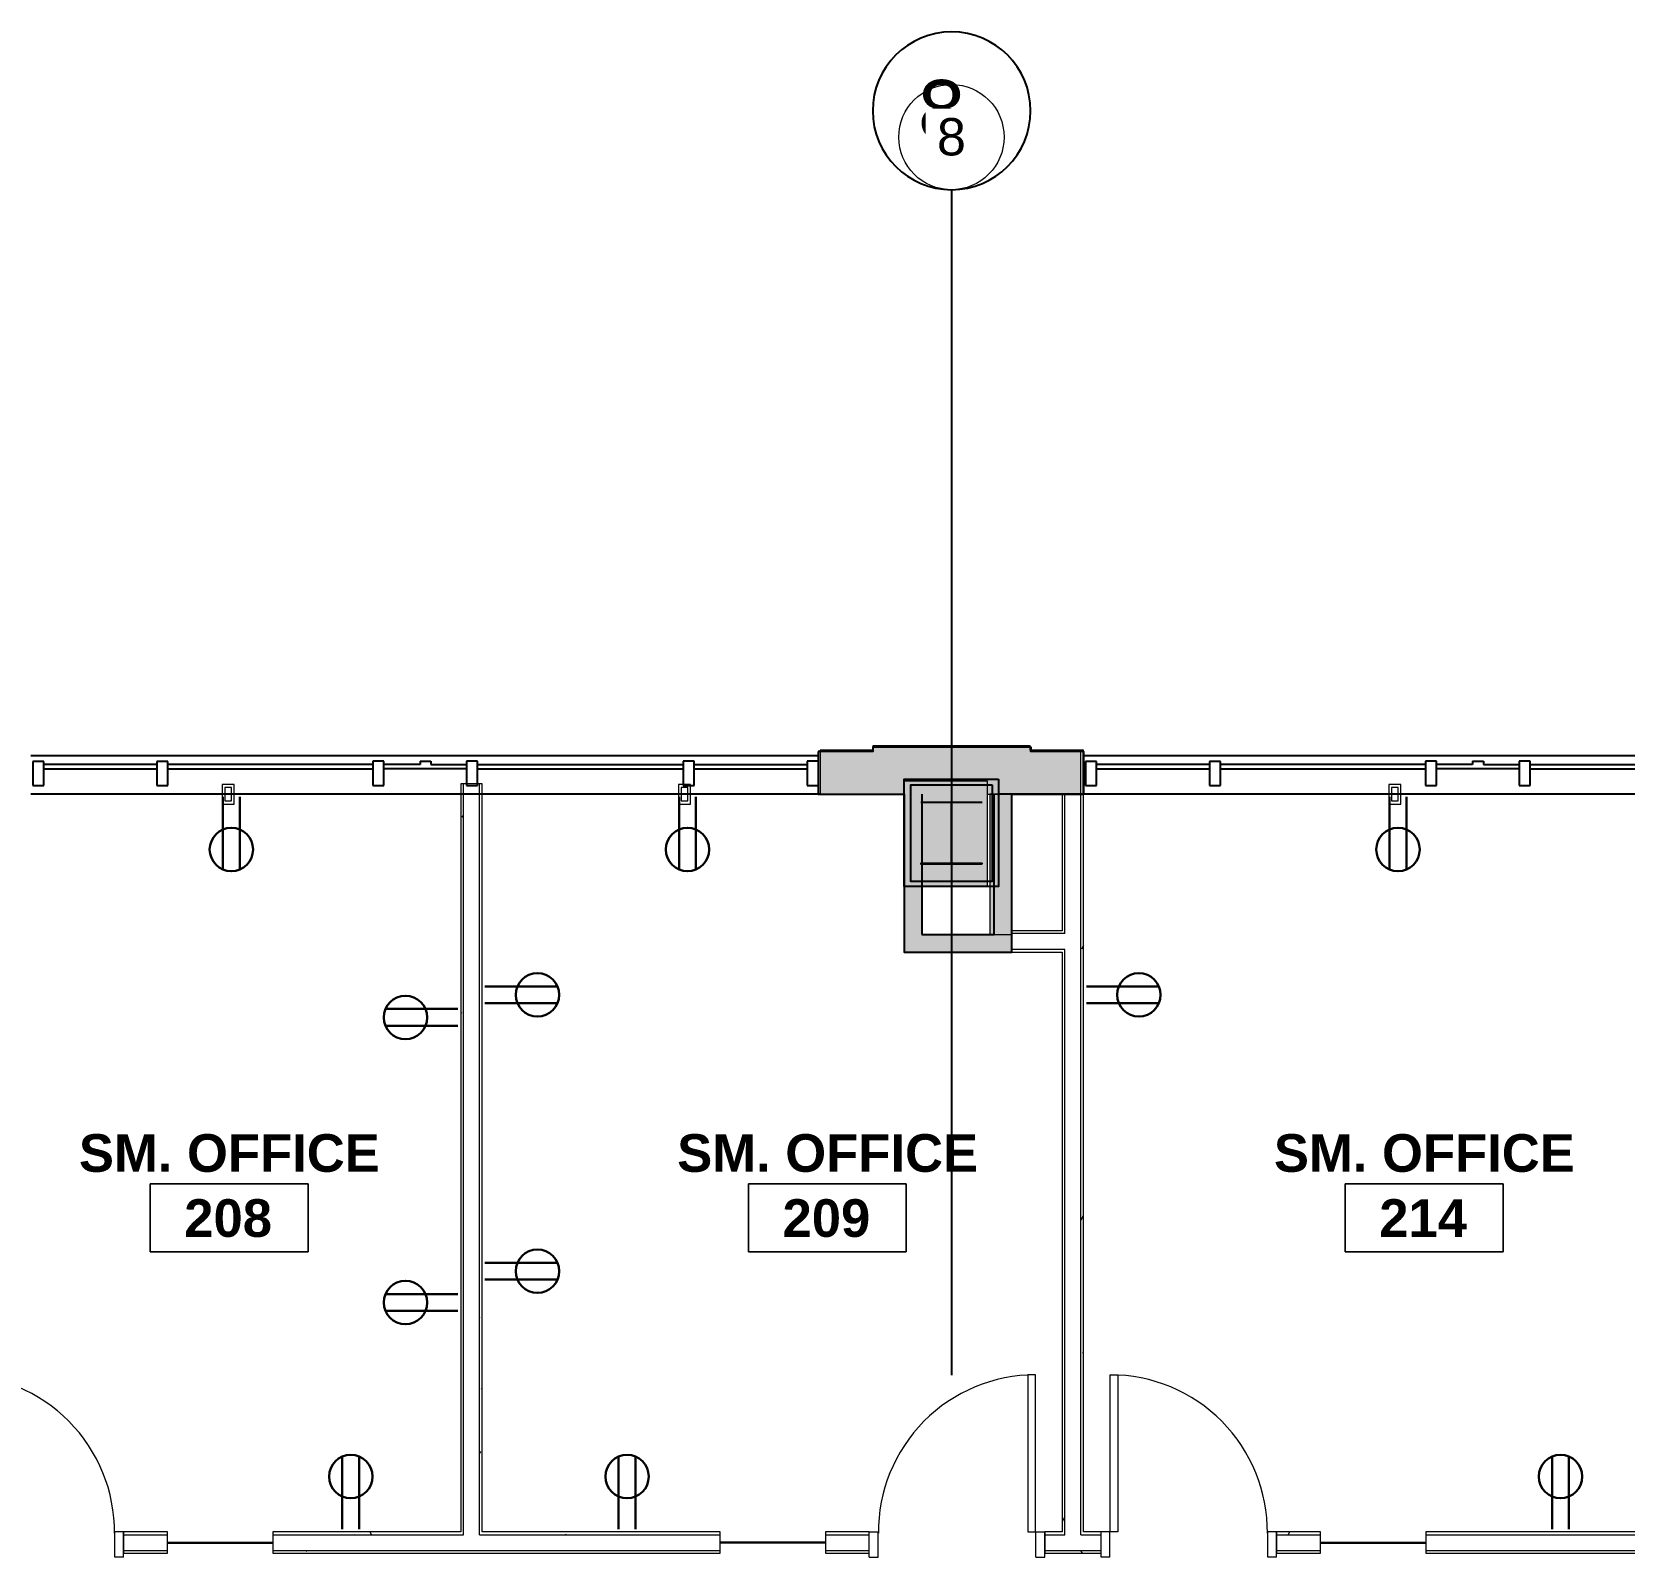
# Model space of a CAD drawing. Header units: inches. Extents: x 25273 to 28081, y 11840 to 13753.
# Drawn here: x 27092.1 to 27455.1, y 13355.2 to 13702.9 of the extents above; entities that cross this region are included whole.
import ezdxf
from ezdxf.xclip import XClip

# ---------------------------------------------------------------- set-up
doc = ezdxf.new("R2010")
doc.units = ezdxf.units.IN
doc.header["$MEASUREMENT"] = 0
doc.header["$XCLIPFRAME"] = 2
for name, pattern in [('L1$0$Plaza America BA02$0$CENTER2', [1.125, 0.75, -0.125, 0.125, -0.125]), ('L1$0$Plaza America BA02$0$DASHDOT', [1, 0.5, -0.25, 0, -0.25]), ('L1$0$SAG 02ATL Ste230PHII$0$CENTER2', [1.125, 0.75, -0.125, 0.125, -0.125]), ('X1$0$Grid Line 1_2_', [0.875, 0.5, -0.125, 0.125, -0.125])]:
    doc.linetypes.add(name, pattern=pattern)
for name, color, linetype in [('L1$0$A-Cols-Extr', 3, 'Continuous'), ('L1$0$A-Glaz', 92, 'Continuous'), ('L1$0$A-Wall-Extr', 7, 'Continuous'), ('L1$0$Plaza America BA02$0$14', 5, 'L1$0$Plaza America BA02$0$DASHDOT'), ('L1$0$Plaza America BA02$0$A-Column grid', 252, 'L1$0$Plaza America BA02$0$CENTER2'), ('L1$0$SAG 02ATL Ste230PHII$0$A-Column grid', 252, 'L1$0$SAG 02ATL Ste230PHII$0$CENTER2')]:
    doc.layers.add(name, color=color, linetype=linetype)
for name, color, linetype, lineweight in [('X1$0$A-ANNO-NOTE', 131, 'Continuous', 30), ('X1$0$A-AREA-IDEN', 2, 'Continuous', 9), ('X1$0$A-DOOR', 31, 'Continuous', 13), ('X1$0$A-DOOR-FRAM', 31, 'Continuous', 20), ('X1$0$A-GLAZ', 151, 'Continuous', 13), ('X1$0$A-WALL', 113, 'Continuous', 13), ('X1$0$A-WALL-PATT', 111, 'Continuous', 13), ('X1$0$E-ELEC-FIXT', 91, 'Continuous', 9), ('X1$0$I-WALL', 2, 'Continuous', 13), ('X1$0$Plaza America_Tower 1_2nd Floor -REVIT_dwg', 8, 'Continuous', 9), ('X1$0$S-COLS', 52, 'Continuous', 13), ('X1$0$S-GRID', 1, 'Continuous', 9), ('X1$0$S-GRID-IDEN', 1, 'Continuous', 9)]:
    doc.layers.add(name, color=color, linetype=linetype, lineweight=lineweight)
doc.styles.add('L1$0$Plaza America BA02$0$MONOTXT', font='MONOTXT', dxfattribs={"height": 0.2})
doc.styles.add('X1$0$Swis721 Lt BT', font='swissl.ttf', dxfattribs={"height": 8.514638})
doc.styles.add('X1$0$Swis721 Lt BT_B', font='', dxfattribs={"height": 8.583975})
doc.styles.get('X1$0$Swis721 Lt BT_B').set_extended_font_data('Swis721 Lt BT', bold=True)
pattern_1 = [(0, (0, 0), (30.72, 7.68), [1.267, -21.773, 1.267, -21.773, -122.88]), (0, (0, 0), (30.72, 7.68), [-46.08, 1.267, -44.813, 1.267, -21.773, -53.76]), (0, (0, 0), (30.72, 7.68), [-115.2, 1.267, -14.093, 1.267, -37.133]), (120, (11.52, 3.84), (-22.0110751, 22.7643004), [1.267, -21.773, 1.267, -21.773, -122.88]), (120, (11.52, 3.84), (-22.0110751, 22.7643004), [-46.08, 1.267, -44.813, 1.267, -21.773, -53.76]), (120, (11.52, 3.84), (-22.0110751, 22.7643004), [-115.2, 1.267, -14.093, 1.267, -37.133]), (240, (15.36, 19.2), (-8.7089249, -30.4443004), [1.267, -21.773, 1.267, -21.773, -122.88]), (240, (15.36, 19.2), (-8.7089249, -30.4443004), [-46.08, 1.267, -44.813, 1.267, -21.773, -53.76]), (240, (15.36, 19.2), (-8.7089249, -30.4443004), [-115.2, 1.267, -14.093, 1.267, -37.133])]

# ---------------------------------------------------------------- blocks, each defined once
blk = doc.blocks.new('L1')
at = {"layer": 'L1$0$A-Cols-Extr'}
for points in [[(27312.47, 13532.61), (27312.47, 13508.11), (27290.99, 13508.11), (27290.99, 13532.61)], [(27310.98, 13531.26), (27310.98, 13509.26), (27292.48, 13509.26), (27292.48, 13531.26)], [(27308.73, 13513.26), (27308.73, 13513.36), (27294.73, 13513.36), (27294.73, 13513.26)]]:
    blk.add_lwpolyline(points, close=True, dxfattribs=at)
for points in [[(27308.73, 13527.26), (27294.73, 13527.26)], [(27301.73, 13513.36), (27301.73, 13527.36)]]:
    blk.add_lwpolyline(points, dxfattribs=at)
at = {"layer": 'L1$0$A-Glaz'}
for p, q in [((27331.81, 13538.91), (27331.81, 13529.16)), ((27271.31, 13537.91), (27091.81, 13537.91)), ((27092.31, 13536.62), (27092.31, 13531.12)), ((27094.81, 13536.62), (27092.31, 13536.62)), ((27094.81, 13531.12), (27094.81, 13536.62)), ((27120.56, 13535.91), (27094.81, 13535.91)), ((27120.56, 13534.85), (27094.81, 13534.85)), ((27120.56, 13536.62), (27120.56, 13531.12)), ((27123.06, 13536.62), (27120.56, 13536.62)), ((27123.06, 13531.12), (27123.06, 13536.62)), ((27169.81, 13535.91), (27123.06, 13535.91)), ((27169.81, 13534.85), (27123.06, 13534.85)), ((27169.81, 13536.66), (27169.81, 13531.16)), ((27172.31, 13536.66), (27169.81, 13536.66)), ((27172.31, 13531.16), (27172.31, 13536.66)), ((27180.56, 13535.91), (27172.31, 13535.91)), ((27191.18, 13534.91), (27172.31, 13534.91)), ((27180.56, 13536.66), (27183.06, 13536.66)), ((27180.56, 13536.66), (27180.56, 13535.91)), ((27183.06, 13536.66), (27183.06, 13535.91)), ((27183.06, 13535.91), (27191.18, 13535.91)), ((27191.18, 13536.66), (27191.18, 13531.16)), ((27193.68, 13536.66), (27191.18, 13536.66)), ((27193.68, 13531.16), (27193.68, 13536.66)), ((27193.68, 13535.91), (27240.56, 13535.91)), ((27193.68, 13534.91), (27240.56, 13534.91)), ((27240.56, 13536.66), (27240.56, 13531.16)), ((27243.06, 13536.66), (27240.56, 13536.66)), ((27243.06, 13531.16), (27243.06, 13536.66)), ((27243.06, 13535.91), (27268.81, 13535.91)), ((27243.06, 13534.91), (27268.81, 13534.91)), ((27271.31, 13536.66), (27268.81, 13536.66)), ((27268.81, 13536.66), (27268.81, 13531.16)), ((27511.81, 13537.91), (27331.81, 13537.91)), ((27334.81, 13536.62), (27332.31, 13536.62)), ((27332.31, 13536.62), (27332.31, 13531.12)), ((27334.81, 13531.12), (27334.81, 13536.62)), ((27360.56, 13535.91), (27334.81, 13535.91)), ((27360.56, 13534.85), (27334.81, 13534.85)), ((27363.06, 13536.62), (27360.56, 13536.62)), ((27360.56, 13536.62), (27360.56, 13531.12)), ((27363.06, 13531.12), (27363.06, 13536.62)), ((27409.81, 13535.91), (27363.06, 13535.91)), ((27409.81, 13534.85), (27363.06, 13534.85)), ((27412.31, 13536.66), (27409.81, 13536.66)), ((27409.81, 13536.66), (27409.81, 13531.16)), ((27412.31, 13531.16), (27412.31, 13536.66)), ((27420.56, 13535.91), (27412.31, 13535.91)), ((27431.18, 13534.91), (27412.31, 13534.91)), ((27420.56, 13536.66), (27420.56, 13535.91)), ((27420.56, 13536.66), (27423.06, 13536.66)), ((27423.06, 13536.66), (27423.06, 13535.91)), ((27423.06, 13535.91), (27431.18, 13535.91)), ((27433.68, 13536.66), (27431.18, 13536.66)), ((27431.18, 13536.66), (27431.18, 13531.16)), ((27433.68, 13531.16), (27433.68, 13536.66)), ((27433.68, 13535.91), (27480.56, 13535.91)), ((27433.68, 13534.91), (27480.56, 13534.91)), ((27169.81, 13534.66), (27169.81, 13534.66)), ((27169.81, 13531.16), (27172.31, 13531.16)), ((27172.31, 13534.66), (27172.31, 13534.66)), ((27191.18, 13531.16), (27193.68, 13531.16)), ((27240.56, 13531.16), (27243.06, 13531.16)), ((27268.81, 13531.16), (27271.31, 13531.16)), ((27409.81, 13534.66), (27409.81, 13534.66)), ((27409.81, 13531.16), (27412.31, 13531.16)), ((27412.31, 13534.66), (27412.31, 13534.66)), ((27431.18, 13531.16), (27433.68, 13531.16)), ((27271.81, 13529.16), (27091.81, 13529.16)), ((27092.31, 13531.12), (27094.81, 13531.12)), ((27120.56, 13531.12), (27123.06, 13531.12)), ((27511.81, 13529.16), (27331.81, 13529.16)), ((27332.31, 13531.12), (27334.81, 13531.12)), ((27360.56, 13531.12), (27363.06, 13531.12))]:
    blk.add_line(p, q, dxfattribs=at)
at = {"layer": 'L1$0$A-Wall-Extr'}
for p, q in [((27271.31, 13538.91), (27271.31, 13529.16)), ((27283.81, 13538.91), (27271.81, 13538.91)), ((27283.81, 13539.91), (27283.81, 13538.91)), ((27319.81, 13539.91), (27283.81, 13539.91)), ((27319.81, 13539.91), (27319.81, 13538.91)), ((27319.81, 13539.91), (27319.81, 13539.91)), ((27331.81, 13538.91), (27319.81, 13538.91)), ((27271.81, 13529.16), (27290.99, 13529.16)), ((27290.99, 13529.16), (27290.99, 13493.16)), ((27290.99, 13529.16), (27290.99, 13493.16)), ((27294.99, 13529.16), (27294.99, 13497.16)), ((27294.99, 13529.16), (27294.99, 13497.16)), ((27311.49, 13497.16), (27311.49, 13529.16)), ((27311.49, 13497.16), (27311.49, 13529.16)), ((27331.81, 13529.16), (27312.47, 13529.16)), ((27315.49, 13493.16), (27315.49, 13529.16)), ((27315.49, 13493.16), (27315.49, 13529.16)), ((27294.99, 13497.16), (27311.49, 13497.16)), ((27294.99, 13497.16), (27311.49, 13497.16)), ((27290.99, 13493.16), (27315.49, 13493.16)), ((27290.99, 13493.16), (27315.49, 13493.16))]:
    blk.add_line(p, q, dxfattribs=at)
at = {"layer": 'L1$0$A-Wall-Extr', "linetype": 'Continuous', "flags": 128}
blk.add_lwpolyline([(27271.31, 13538.91), (27271.31, 13529.16), (27290.99, 13529.16), (27290.99, 13493.16), (27315.49, 13493.16), (27315.49, 13529.16), (27331.81, 13529.16), (27331.81, 13538.91), (27319.81, 13538.91), (27319.81, 13539.91), (27283.81, 13539.91), (27283.81, 13538.91), (27271.31, 13538.91)], dxfattribs=at)
at = {"layer": 'L1$0$Plaza America BA02$0$14', "linetype": 'Continuous'}
blk.add_ellipse((27301.78, 13684.95), major_axis=(18, 0), ratio=0.99964, start_param=0, end_param=6.283175, dxfattribs=at)
at = {"layer": 'L1$0$Plaza America BA02$0$A-Column grid'}
blk.add_line((27301.73, 13666.96), (27301.73, 13396.73), dxfattribs=at)
at = {"layer": 'L1$0$SAG 02ATL Ste230PHII$0$A-Column grid', "linetype": 'Continuous'}
blk.add_line((27301.73, 13666.96), (27301.73, 13396.73), dxfattribs=at)
at = {"layer": 'L1$0$Plaza America BA02$0$14', "linetype": 'Continuous', "style": 'L1$0$Plaza America BA02$0$MONOTXT', "width": 1.000361}
blk.add_text('8', height=13.49, dxfattribs=at).set_placement((27293.66, 13678.48))
blk = doc.blocks.new('X1$0$Single Flush - OTJ_SOLIDFLUSH_ALUM-4900816-FIRST FLOOR POWER _ SIGNAL')
at = {"layer": 'X1$0$A-DOOR', "lineweight": 20}
for p, q in [((16.15625, 38.25), (16.15625, 2.4375)), ((17.90625, 38.25), (16.15625, 38.25)), ((17.90625, 2.4375), (17.90625, 38.25)), ((16.15625, 2.4375), (17.90625, 2.4375))]:
    blk.add_line(p, q, dxfattribs=at)
at = {"layer": 'X1$0$A-DOOR', "lineweight": 9}
blk.add_arc((17.90625, 2.4375), 35.8125, 90, 180.5, dxfattribs=at)
at = {"layer": 'X1$0$A-DOOR-FRAM'}
for p, q in [((-20, -3.3125), (-20, 2.4375)), ((-20, 2.4375), (-18, 2.4375)), ((-18, -3.3125), (-18, 2.4375)), ((18.000004, -3.3125), (18.000004, 2.4375)), ((18.000004, 2.4375), (20.000004, 2.4375)), ((20.000004, -3.3125), (20.000004, 2.4375)), ((-20, -3.3125), (-18, -3.3125)), ((18.000004, -3.3125), (20.000004, -3.3125))]:
    blk.add_line(p, q, dxfattribs=at)
blk = doc.blocks.new('X1$0$Single Flush - OTJ_SOLIDFLUSH_ALUM-4900275-FIRST FLOOR POWER _ SIGNAL')
at = {"layer": 'X1$0$A-DOOR', "lineweight": 20}
for p, q in [((16.15625, -2.4375), (17.90625, -2.4375)), ((16.15625, -38.25), (16.15625, -2.4375)), ((17.90625, -2.4375), (17.90625, -38.25)), ((17.90625, -38.25), (16.15625, -38.25))]:
    blk.add_line(p, q, dxfattribs=at)
at = {"layer": 'X1$0$A-DOOR', "lineweight": 9}
blk.add_arc((17.90625, -2.4375), 35.8125, 179.5, 270, dxfattribs=at)
at = {"layer": 'X1$0$A-DOOR-FRAM'}
for p, q in [((-20, 3.3125), (-20, -2.4375)), ((-20, 3.3125), (-18, 3.3125)), ((-18, 3.3125), (-18, -2.4375)), ((18.000004, 3.3125), (18.000004, -2.4375)), ((18.000004, 3.3125), (20.000004, 3.3125)), ((20.000004, 3.3125), (20.000004, -2.4375)), ((-20, -2.4375), (-18, -2.4375)), ((18.000004, -2.4375), (20.000004, -2.4375))]:
    blk.add_line(p, q, dxfattribs=at)
blk = doc.blocks.new('X1$0$Frameless opening with glazing - 24_ x 96_-4900874-FIRST FLOOR POWER _ SIGNAL')
at = {"layer": 'X1$0$A-GLAZ', "lineweight": 30}
blk.add_line((-13.5, 0.0625), (10.5, 0.0625), dxfattribs=at)
blk = doc.blocks.new('X1$0$PS - Duplex - Duplex-4172790-FIRST FLOOR POWER _ SIGNAL')
at = {"layer": 'X1$0$E-ELEC-FIXT'}
for p, q in [((-1.375, -2.25), (-1.375, 2.25)), ((-1.375, 2.25), (1.375, 2.25)), ((-0.75, -1.5), (-0.75, 1.5)), ((-0.75, 1.5), (0.75, 1.5)), ((0.75, 1.5), (0.75, -1.5)), ((1.375, 2.25), (1.375, -2.25)), ((1.375, -2.25), (-1.375, -2.25)), ((0.75, -1.5), (-0.75, -1.5))]:
    blk.add_line(p, q, dxfattribs=at)
blk = doc.blocks.new('X1$0$Concrete-Rectangular-Column - 19 X 24-5195709-FIRST FLOOR POWER _ SIGNAL')
at = {"layer": 'X1$0$S-COLS', "lineweight": 9}
blk.add_hatch(color=7, dxfattribs=at).paths.add_polyline_path([(-9.5, -12), (9.5, -12), (9.5, 12), (-9.5, 12)], flags=0)
at = {"layer": 'X1$0$S-COLS', "color": 8, "lineweight": 20}
for p, q in [((9.5, 12), (-9.5, 12)), ((-9.5, 12), (-9.5, -12)), ((9.5, -12), (9.5, 12)), ((-9.5, -12), (9.5, -12))]:
    blk.add_line(p, q, dxfattribs=at)
blk = doc.blocks.new('X1$0$Grid - Grid Head - Circle-50561-FIRST FLOOR POWER _ SIGNAL')
at = {"layer": 'X1$0$S-GRID-IDEN'}
blk.add_circle((0, 0), 0.125, dxfattribs=at)
blk = doc.blocks.new('X1$0$Room Tag - Room Name and Number-3379422-FIRST FLOOR POWER _ SIGNAL')
at = {"layer": 'X1$0$A-AREA-IDEN'}
for p, q in [((-0.1881, -0.1636), (-0.1881, -0.0018)), ((-0.1881, -0.0018), (0.1869, -0.0018)), ((0.1869, -0.0018), (-0.1881, -0.0018)), ((-0.1881, -0.0018), (-0.1881, -0.1636)), ((0.1869, -0.0018), (0.1869, -0.1636)), ((0.1869, -0.1636), (0.1869, -0.0018)), ((0.1869, -0.1636), (-0.1881, -0.1636)), ((-0.1881, -0.1636), (0.1869, -0.1636))]:
    blk.add_line(p, q, dxfattribs=at)
blk = doc.blocks.new('X1')
at = {"layer": 'X1$0$A-WALL-PATT', "lineweight": 9}
for points in [[(27283.81, 13529.17), (27283.81, 13539.17), (27271.81, 13539.17), (27271.81, 13529.17)], [(27309.99, 13529.17), (27319.65, 13529.17), (27319.65, 13540.17), (27283.81, 13540.17), (27283.81, 13529.17), (27290.99, 13529.17), (27290.99, 13532.11), (27309.99, 13532.11), (27309.99, 13531.55)], [(27319.65, 13529.17), (27331.24, 13529.17), (27331.24, 13539.17), (27319.65, 13539.17), (27319.65, 13531.55)], [(27315.49, 13497.16), (27315.49, 13529.16), (27310.49, 13529.16), (27310.49, 13497.16)], [(27290.99, 13493.16), (27294.99, 13493.16), (27294.99, 13508.11), (27290.99, 13508.11), (27290.99, 13493.79)], [(27315.49, 13493.16), (27315.49, 13497.16), (27294.99, 13497.16), (27294.99, 13493.16)]]:
    blk.add_hatch(color=7, dxfattribs=at).paths.add_polyline_path(points, flags=0)
h = blk.add_hatch(dxfattribs=at)
h.set_pattern_fill('FP1_1', color=256, style=0, pattern_type=2)
h.set_pattern_definition(pattern_1)
h.paths.add_polyline_path([(27331.86, 13360.99), (27331.86, 13539.17), (27331.24, 13539.17), (27331.24, 13360.99)], flags=0)
h = blk.add_hatch(dxfattribs=at)
h.set_pattern_fill('FP1_1', color=256, style=0, pattern_type=2)
h.set_pattern_definition(pattern_1)
h.paths.add_polyline_path([(27189.84, 13360.99), (27190.47, 13360.99), (27190.47, 13531.55), (27189.84, 13531.55), (27189.84, 13394.4)], flags=0)
h = blk.add_hatch(dxfattribs=at)
h.set_pattern_fill('FP1_1', color=256, style=0, pattern_type=2)
h.set_pattern_definition(pattern_1)
h.paths.add_polyline_path([(27194.72, 13360.99), (27194.72, 13531.55), (27194.09, 13531.55), (27194.09, 13360.99)], flags=0)
h = blk.add_hatch(dxfattribs=at)
h.set_pattern_fill('FP1_1', color=256, style=0, pattern_type=2)
h.set_pattern_definition(pattern_1)
h.paths.add_polyline_path([(27327.61, 13360.99), (27327.61, 13493.79), (27326.99, 13493.79), (27326.99, 13360.99)], flags=0)
h.paths.add_polyline_path([(27326.99, 13497.41), (27327.61, 13497.41), (27327.61, 13529.17), (27326.99, 13529.17), (27326.99, 13498.04)], flags=0)
h = blk.add_hatch(dxfattribs=at)
h.set_pattern_fill('FP1_1', color=256, style=0, pattern_type=2)
h.set_pattern_definition(pattern_1)
h.paths.add_polyline_path([(27385.86, 13360.36), (27385.86, 13360.99), (27375.86, 13360.99), (27375.86, 13360.36), (27378.74, 13360.36)], flags=0)
h.paths.add_polyline_path([(27484.24, 13360.36), (27514.49, 13360.36), (27514.48, 13360.99), (27483.62, 13360.99), (27483.62, 13360.36)], flags=0)
h.paths.add_polyline_path([(27282.99, 13360.36), (27282.99, 13360.99), (27272.99, 13360.99), (27272.99, 13360.36)], flags=0)
h.paths.add_polyline_path([(27203.24, 13360.36), (27248.99, 13360.36), (27248.99, 13360.99), (27194.09, 13360.99), (27194.09, 13360.36), (27194.72, 13360.36)], flags=0)
h.paths.add_polyline_path([(27190.47, 13360.36), (27190.47, 13360.99), (27146.99, 13360.99), (27146.99, 13360.36), (27189.84, 13360.36)], flags=0)
h.paths.add_polyline_path([(27479.99, 13360.36), (27479.99, 13360.99), (27409.86, 13360.99), (27409.86, 13360.36), (27479.37, 13360.36)], flags=0)
h.paths.add_polyline_path([(27122.99, 13360.36), (27122.99, 13360.99), (27112.99, 13360.99), (27112.99, 13360.36), (27116.67, 13360.36)], flags=0)
h.paths.add_polyline_path([(26986.12, 13360.36), (26986.12, 13360.99), (26942.99, 13360.99), (26942.99, 13360.36), (26970.42, 13360.36)], flags=0)
h.paths.add_polyline_path([(27331.24, 13360.36), (27335.86, 13360.36), (27335.86, 13360.99), (27331.24, 13360.99)], flags=0)
h.paths.add_polyline_path([(27010.12, 13360.36), (27020.12, 13360.36), (27020.12, 13360.99), (27010.12, 13360.99)], flags=0)
h.paths.add_polyline_path([(27068.67, 13360.36), (27072.99, 13360.36), (27072.99, 13360.99), (27068.37, 13360.99), (27068.37, 13360.36)], flags=0)
h.paths.add_polyline_path([(27064.74, 13360.36), (27064.74, 13360.99), (27060.12, 13360.99), (27060.12, 13360.36), (27064.12, 13360.36)], flags=0)
h.paths.add_polyline_path([(27327.61, 13360.36), (27327.61, 13360.99), (27322.99, 13360.99), (27322.99, 13360.36), (27326.99, 13360.36)], flags=0)
h = blk.add_hatch(dxfattribs=at)
h.set_pattern_fill('FP1_1', color=256, style=0, pattern_type=2)
h.set_pattern_definition(pattern_1)
h.paths.add_polyline_path([(27483.62, 13356.11), (27510.24, 13356.11), (27510.24, 13356.74), (27409.86, 13356.74), (27409.86, 13356.11), (27479.99, 13356.11)], flags=0)
h.paths.add_polyline_path([(27122.99, 13356.11), (27122.99, 13356.74), (27112.99, 13356.74), (27112.99, 13356.11), (27116.67, 13356.11)], flags=0)
h.paths.add_polyline_path([(27178.34, 13356.11), (27248.99, 13356.11), (27248.99, 13356.74), (27146.99, 13356.74), (27146.99, 13356.11), (27175.65, 13356.11)], flags=0)
h.paths.add_polyline_path([(27385.86, 13356.11), (27385.86, 13356.74), (27375.86, 13356.74), (27375.86, 13356.11), (27378.74, 13356.11)], flags=0)
h.paths.add_polyline_path([(27272.99, 13356.11), (27282.99, 13356.11), (27282.99, 13356.74), (27272.99, 13356.74)], flags=0)
h.paths.add_polyline_path([(27331.24, 13356.11), (27335.86, 13356.11), (27335.86, 13356.74), (27322.99, 13356.74), (27322.99, 13356.11), (27327.63, 13356.11)], flags=0)
h.paths.add_polyline_path([(27064.74, 13356.11), (27072.99, 13356.11), (27072.99, 13356.74), (27060.12, 13356.74), (27060.12, 13356.11), (27064.12, 13356.11)], flags=0)
h.paths.add_polyline_path([(26938.76, 13356.11), (26986.12, 13356.11), (26986.12, 13356.74), (26938.74, 13356.74), (26938.74, 13356.11)], flags=0)
h.paths.add_polyline_path([(27010.12, 13356.11), (27020.12, 13356.11), (27020.12, 13356.74), (27010.12, 13356.74)], flags=0)
at = {"layer": 'X1$0$A-ANNO-NOTE'}
for p, q in [((27135.64, 13528.53), (27135.64, 13512)), ((27139.47, 13528.53), (27139.47, 13512)), ((27239.64, 13528.53), (27239.64, 13512)), ((27243.47, 13528.53), (27243.47, 13512)), ((27401.64, 13528.53), (27401.64, 13512)), ((27405.47, 13528.53), (27405.47, 13512)), ((27195.37, 13485.34), (27211.9, 13485.34)), ((27332.51, 13485.34), (27349.04, 13485.34)), ((27195.37, 13481.51), (27211.9, 13481.51)), ((27332.51, 13481.51), (27349.04, 13481.51)), ((27189.19, 13480.2), (27172.66, 13480.2)), ((27189.19, 13476.36), (27172.66, 13476.36)), ((27195.37, 13422.34), (27211.9, 13422.34)), ((27189.19, 13415.2), (27172.66, 13415.2)), ((27195.37, 13418.51), (27211.9, 13418.51)), ((27189.19, 13411.36), (27172.66, 13411.36)), ((27162.85, 13361.64), (27162.85, 13378.17)), ((27166.68, 13361.64), (27166.68, 13378.17)), ((27225.85, 13361.64), (27225.85, 13378.17)), ((27229.69, 13361.64), (27229.69, 13378.17)), ((27438.69, 13361.64), (27438.69, 13378.17)), ((27442.53, 13361.64), (27442.53, 13378.17))]:
    blk.add_line(p, q, dxfattribs=at)
for centre in [(27137.55, 13516.56), (27241.55, 13516.56), (27403.55, 13516.56), (27207.33, 13483.42), (27344.48, 13483.42), (27177.23, 13478.28), (27207.33, 13420.42), (27177.23, 13413.28), (27164.77, 13373.6), (27227.77, 13373.6), (27440.61, 13373.6)]:
    blk.add_circle(centre, 4.95, dxfattribs=at)
at = {"layer": 'X1$0$A-WALL', "color": 8, "lineweight": 20}
for p, q in [((27283.81, 13539.17), (27271.81, 13539.17)), ((27271.81, 13539.17), (27271.81, 13529.17)), ((27319.65, 13540.17), (27283.81, 13540.17)), ((27283.81, 13540.17), (27283.81, 13539.17)), ((27319.65, 13539.17), (27319.65, 13540.17)), ((27331.86, 13539.17), (27319.65, 13539.17)), ((27331.86, 13529.17), (27331.86, 13539.17)), ((27271.81, 13529.17), (27290.99, 13529.17)), ((27309.99, 13529.17), (27326.99, 13529.17)), ((27290.99, 13508.11), (27290.99, 13493.16)), ((27294.99, 13497.16), (27294.99, 13508.11)), ((27310.49, 13497.16), (27294.99, 13497.16)), ((27315.49, 13493.16), (27315.49, 13497.16)), ((27290.99, 13493.16), (27315.49, 13493.16))]:
    blk.add_line(p, q, dxfattribs=at)
at = {"layer": 'X1$0$A-WALL'}
for p, q in [((27331.24, 13360.36), (27331.24, 13539.17)), ((27190.47, 13360.36), (27190.47, 13531.55)), ((27194.09, 13360.36), (27194.09, 13531.55)), ((27331.24, 13529.17), (27326.99, 13529.17)), ((27327.61, 13497.41), (27327.61, 13529.17)), ((27327.61, 13497.41), (27315.49, 13497.41)), ((27327.61, 13493.79), (27315.49, 13493.79)), ((27327.61, 13360.36), (27327.61, 13493.79)), ((27112.99, 13360.36), (27122.99, 13360.36)), ((27146.99, 13360.36), (27190.47, 13360.36)), ((27194.09, 13360.36), (27248.99, 13360.36)), ((27272.99, 13360.36), (27282.99, 13360.36)), ((27322.99, 13360.36), (27327.61, 13360.36)), ((27331.24, 13360.36), (27335.86, 13360.36)), ((27375.86, 13360.36), (27385.86, 13360.36)), ((27409.86, 13360.36), (27479.99, 13360.36)), ((27112.99, 13356.74), (27122.99, 13356.74)), ((27146.99, 13356.74), (27248.99, 13356.74)), ((27272.99, 13356.74), (27282.99, 13356.74)), ((27322.99, 13356.74), (27335.86, 13356.74)), ((27375.86, 13356.74), (27385.86, 13356.74)), ((27409.86, 13356.74), (27510.87, 13356.74))]:
    blk.add_line(p, q, dxfattribs=at)
at = {"layer": 'X1$0$I-WALL'}
for p, q in [((27189.84, 13531.55), (27189.84, 13360.99)), ((27194.72, 13531.55), (27189.84, 13531.55)), ((27194.72, 13360.99), (27194.72, 13531.55)), ((27326.99, 13529.17), (27326.99, 13498.04)), ((27331.86, 13360.99), (27331.86, 13529.17)), ((27326.99, 13498.04), (27315.49, 13498.04)), ((27315.49, 13493.16), (27326.99, 13493.16)), ((27326.99, 13493.16), (27326.99, 13360.99)), ((27122.99, 13360.99), (27112.99, 13360.99)), ((27112.99, 13360.99), (27112.99, 13356.11)), ((27122.99, 13356.11), (27122.99, 13360.99)), ((27189.84, 13360.99), (27146.99, 13360.99)), ((27146.99, 13360.99), (27146.99, 13356.11)), ((27248.99, 13360.99), (27194.72, 13360.99)), ((27248.99, 13356.11), (27248.99, 13360.99)), ((27282.99, 13360.99), (27272.99, 13360.99)), ((27272.99, 13360.99), (27272.99, 13356.11)), ((27282.99, 13356.11), (27282.99, 13360.99)), ((27326.99, 13360.99), (27322.99, 13360.99)), ((27322.99, 13360.99), (27322.99, 13356.11)), ((27335.86, 13360.99), (27331.86, 13360.99)), ((27335.86, 13356.11), (27335.86, 13360.99)), ((27385.86, 13360.99), (27375.86, 13360.99)), ((27375.86, 13360.99), (27375.86, 13356.11)), ((27385.86, 13356.11), (27385.86, 13360.99)), ((27479.37, 13360.99), (27409.86, 13360.99)), ((27409.86, 13360.99), (27409.86, 13356.11)), ((27112.99, 13356.11), (27122.99, 13356.11)), ((27146.99, 13356.11), (27248.99, 13356.11)), ((27272.99, 13356.11), (27282.99, 13356.11)), ((27322.99, 13356.11), (27335.86, 13356.11)), ((27375.86, 13356.11), (27385.86, 13356.11)), ((27409.86, 13356.11), (27510.24, 13356.11))]:
    blk.add_line(p, q, dxfattribs=at)
at = {"layer": 'X1$0$I-WALL', "color": 8, "lineweight": 20}
for p, q in [((27315.49, 13529.16), (27310.49, 13529.16)), ((27310.49, 13529.16), (27310.49, 13497.16)), ((27315.49, 13497.16), (27315.49, 13529.16)), ((27310.49, 13497.16), (27315.49, 13497.16))]:
    blk.add_line(p, q, dxfattribs=at)
at = {"layer": 'X1$0$S-GRID', "linetype": 'X1$0$Grid Line 1_2_'}
blk.add_line((27301.73, 13666.96), (27301.73, 13570.96), dxfattribs=at)
at = {"layer": 'X1$0$A-AREA-IDEN', "xscale": 95.99999999999994, "yscale": 95.99999999999994, "zscale": 95.99999999999994}
for p in [(27137.08, 13440.52), (27273.49, 13440.52), (27409.55, 13440.52)]:
    blk.add_blockref('X1$0$Room Tag - Room Name and Number-3379422-FIRST FLOOR POWER _ SIGNAL', p, dxfattribs=at)
at = {"layer": 'X1$0$A-DOOR', "rotation": 180}
for p in [(27092.99, 13358.55), (27355.86, 13358.55)]:
    blk.add_blockref('X1$0$Single Flush - OTJ_SOLIDFLUSH_ALUM-4900275-FIRST FLOOR POWER _ SIGNAL', p, dxfattribs=at)
at = {"layer": 'X1$0$A-DOOR'}
blk.add_blockref('X1$0$Single Flush - OTJ_SOLIDFLUSH_ALUM-4900816-FIRST FLOOR POWER _ SIGNAL', (27302.99, 13358.55), dxfattribs=at)
at = {"layer": 'X1$0$A-GLAZ', "rotation": 180}
for p in [(27133.49, 13358.55), (27396.36, 13358.55)]:
    blk.add_blockref('X1$0$Frameless opening with glazing - 24_ x 96_-4900874-FIRST FLOOR POWER _ SIGNAL', p, dxfattribs=at)
at = {"layer": 'X1$0$A-GLAZ'}
blk.add_blockref('X1$0$Frameless opening with glazing - 24_ x 96_-4900874-FIRST FLOOR POWER _ SIGNAL', (27262.49, 13358.55), dxfattribs=at)
at = {"layer": 'X1$0$E-ELEC-FIXT', "extrusion": (0, 0, -1), "rotation": 180}
for p in [(-27136.84, 13529.16), (-27240.84, 13529.16), (-27402.84, 13529.16)]:
    blk.add_blockref('X1$0$PS - Duplex - Duplex-4172790-FIRST FLOOR POWER _ SIGNAL', p, dxfattribs=at)
at = {"layer": 'X1$0$Plaza America_Tower 1_2nd Floor -REVIT_dwg'}
ref = blk.add_blockref('L1', (0, 0), dxfattribs=at)
XClip(ref).set_block_clipping_path([(25272.8646056985, 11839.529198946), (28080.6732038753, 13753.216736761)])
at = {"layer": 'X1$0$S-COLS', "lineweight": 9}
blk.add_blockref('X1$0$Concrete-Rectangular-Column - 19 X 24-5195709-FIRST FLOOR POWER _ SIGNAL', (27300.49, 13520.11), dxfattribs=at)
at = {"layer": 'X1$0$S-GRID-IDEN', "xscale": 95.99999999999994, "yscale": 95.99999999999994, "zscale": 95.99999999999994, "rotation": 180}
blk.add_blockref('X1$0$Grid - Grid Head - Circle-50561-FIRST FLOOR POWER _ SIGNAL', (27301.73, 13678.96), dxfattribs=at)
at = {"layer": 'X1$0$A-AREA-IDEN', "char_height": 8.584, "attachment_point": 2, "line_spacing_factor": 0.998538, "style": 'X1$0$Swis721 Lt BT_B'}
for s, insert, width in [('SM. OFFICE', (27137.09, 13451.66), 77.76), ('SM. OFFICE', (27273.5, 13451.66), 77.76), ('SM. OFFICE', (27409.56, 13451.66), 77.76), ('208', (27136.81, 13436.83), 23.004), ('209', (27273.22, 13436.83), 23.004), ('214', (27409.28, 13436.83), 23.004)]:
    blk.add_mtext(s, dxfattribs=dict(at, insert=insert, width=width))
at = {"layer": 'X1$0$S-GRID-IDEN', "insert": (27301.73, 13683.29), "char_height": 8.51, "width": 7.56, "attachment_point": 2, "line_spacing_factor": 1.00667, "style": 'X1$0$Swis721 Lt BT', "bg_fill": 3, "box_fill_scale": 1.25, "bg_fill_color": 0, "bg_fill_transparency": 0}
blk.add_mtext('8', dxfattribs=at)

msp = doc.modelspace()

# ---------------------------------------------------------------- block references
at = {"lineweight": 5}
msp.add_blockref('X1', (0, 0), dxfattribs=at)

doc.saveas('drawing.dxf')
